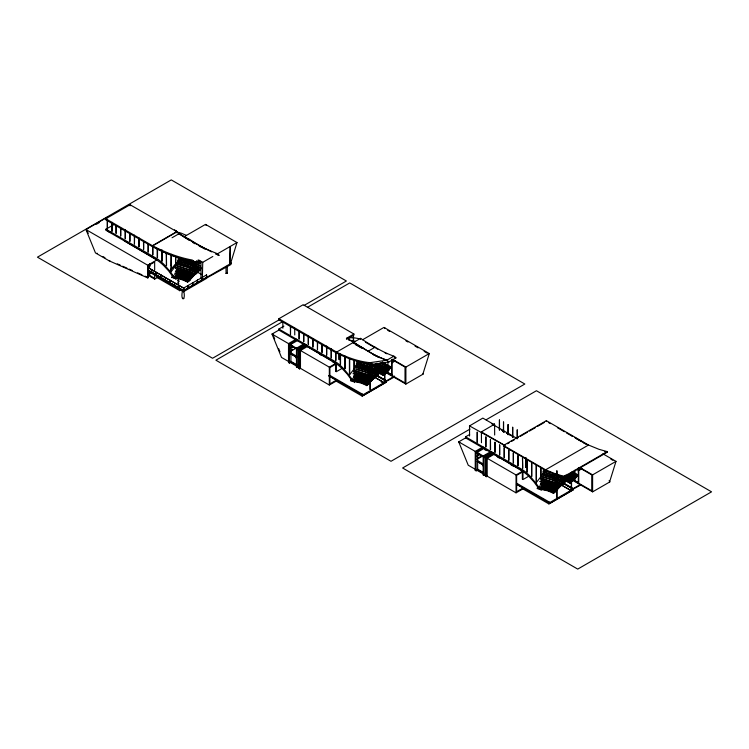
<?xml version="1.0" encoding="UTF-8"?>
<svg xmlns="http://www.w3.org/2000/svg" width="749" height="749" viewBox="0 0 749 749"><rect width="100%" height="100%" fill="white"/><g stroke="black" fill="none" stroke-linecap="round" stroke-linejoin="round"><path stroke-width="1.12" d="M107.51 220.037L107.35 229.082L107.229 220.019M112.191 222.378L112.032 231.413L111.91 222.359M116.264 225.543L116.104 233.463L115.973 225.524M120.842 228.23L120.683 236.15L120.552 228.211M125.42 229.784L125.261 238.828L125.13 229.765M130.026 233.576L129.867 241.496L129.736 233.557M134.605 236.253L134.446 244.174L134.314 235.12M139.183 238.94L139.024 246.861L138.893 237.798M143.761 241.618L143.602 249.539L143.48 241.599M148.339 244.305L148.18 252.216L148.059 244.277M152.637 254.81L152.637 245.841M152.918 254.829L152.918 245.859M157.215 257.487L157.215 248.528M157.505 257.506L157.505 248.546M161.793 261.176L161.793 250.082M162.084 261.195L162.084 250.1M166.372 265.577L166.372 252.769L166.568 265.502M171.147 254.295L171.081 265.623L171.24 255.493M175.547 268.189L175.659 256.626L175.79 268.189M290.64 326.527L290.49 334.447L290.359 326.508M299.291 331.255L299.132 339.175L299.01 331.236M303.869 333.932L303.71 341.853L303.588 333.914M308.476 336.601L308.316 344.521L308.185 335.468M313.054 339.288L312.895 347.208L312.773 339.269M317.632 341.965L317.473 349.886L317.351 341.947M322.21 344.652L322.051 352.564L321.93 344.624M326.789 346.207L326.639 355.251L326.508 346.188M331.086 357.835L331.086 348.865M331.376 357.853L331.376 348.894M335.664 351.553L335.795 360.606L335.955 352.695M340.252 364.211L340.252 354.221M340.533 364.229L340.533 354.24M344.83 368.602L344.83 355.794M345.111 368.62L345.111 356.973M349.409 358.509L349.446 374.041M349.727 374.06L349.689 358.528M354.277 359.745L354.118 371.335L353.987 359.726M477.076 442.153L477.235 431.995L477.366 442.172M485.736 446.863L485.886 436.723L485.979 446.938M490.314 449.54L490.464 439.401L490.567 449.625M494.911 452.256L495.023 442.069L495.192 452.246M499.517 454.868L499.649 444.756L499.77 454.933M504.077 457.573L504.227 447.434L504.349 457.611M508.655 460.251L508.805 450.112L508.936 460.298M513.234 462.938L513.346 452.799L513.496 462.929M517.802 465.635L517.962 455.476L518.093 465.653M522.671 468.34L522.502 458.154L522.662 468.294M526.968 472.01L527.127 460.841L527.249 472.029M531.547 476.401L531.706 463.519L531.827 476.42M536.443 481.86L536.284 465.12L536.162 481.841M540.731 479.004L540.862 467.451L540.993 479.042M148.012 267.533L183.739 288.159L183.683 290.612L183.617 288.075M188.149 287.934L188.196 285.425L188.271 287.972M197.446 280.192L197.427 282.682M197.408 282.691L197.352 280.135M206.509 274.846L206.584 277.392L206.602 274.902L183.589 288.084L183.664 290.706L147.937 270.08M178.346 280.135L178.309 279.527L179.077 281.409M178.571 283.216L178.702 284.021M177.972 280.519L178.412 282.682M178.131 282.57L178.637 284.04M178.543 282.579L178.571 281.39M183.777 291.005C186.042 301.716 180.135 301.21 182.475 291.005M226.039 273.432L227.312 273.338L226.039 273.432L226.02 266.906M227.293 273.432L227.312 265.829M178.665 281.128L178.571 280.819M205.938 225.374L206.125 224.728M230.533 263.648L236.984 242.545L205.516 224.382L184.085 236.759M384.649 328.558L384.846 327.912M422.829 374.285L429.28 353.565L383.975 327.407L362.535 339.784M602.87 453.791L615.996 461.365L609.546 482.084M178.206 279.78L178.019 280.36M170.987 271.016L171.24 265.483M353.313 343.126L353.462 335.149L353.594 343.145M499.302 430.029L499.461 419.796L499.583 430.048M503.365 432.042L503.525 421.818L503.656 432.061M507.962 424.571L508.075 434.785L508.234 424.552M512.522 437.332L512.681 427.099L512.812 437.35M517.128 438.839L517.25 429.729L517.409 437.725M370.268 389.583L370.296 364.192M384.836 381.147L384.836 362.45M556.741 470.868L556.853 497.411L557.013 470.84M571.553 488.947L571.553 472.591M186.332 262.759L188.046 259.781M182.503 298.374L183.777 298.477M176.043 279.546L170.688 272.318L180.546 259.678M354.502 382.58L349.146 375.343L358.996 362.703M541.218 490.38L535.863 483.152L545.721 470.503M178.159 283.693L178.243 282.85M171.212 265.539L171.278 271.035M147.956 266.944L149.912 265.801M374.875 377.412L383.937 382.645L386.39 381.035L377.459 375.886M336.198 381.119L362.207 396.137L386.025 382.187M469.567 436.04L469.511 425.909L482.833 418.101L494.031 424.561L494.031 423.84L494.593 424.159L494.658 435.029M481.467 442.753L481.401 431.883L494.593 424.159M561.591 485.212L570.654 490.445L573.107 488.835L563.192 483.114M522.924 488.919L548.923 503.937L572.751 489.986M151.654 269.64L151.607 272.196L151.588 269.706M156.167 274.827L156.241 272.29L156.185 274.846M165.304 277.626L165.435 280.079M169.883 280.276L169.901 282.766L169.976 280.22M174.48 285.406L174.554 282.86L174.601 285.369M179.086 288.065L179.133 285.509L179.18 288.009M183.739 288.159L147.918 267.59M183.664 290.706L148.03 270.024M154.659 270.127L154.659 261.963L148.321 265.623L148.321 277.598L147.74 277.935L109.242 260.867L95.469 252.919L85.948 229.55L107.276 217.229M96.452 224.223L99.43 222.5M105.778 218.764L152.702 245.859L152.702 246.796L105.778 219.822L105.778 218.764L130.073 204.739L178.693 232.761L178.693 233.323L176.839 231.684M157.131 259.809L105.937 230.252L105.937 229.194L114.035 224.513M96.584 253.555L97.164 253.228M109.242 260.867L109.822 260.54M191.164 261.27A221.535 127.901 60 0 1 153.302 247.058L152.422 246.618L152.412 245.691L176.642 231.703A197.652 108.221 57.4 0 0 216.517 253.331L218.998 255.297A197.652 108.221 57.4 0 1 215.74 254.005M152.702 245.859L176.998 231.825L176.998 232.752M172.055 237.742L179.114 233.669A197.652 108.221 57.4 0 0 189.151 240.279M85.948 229.55L147.74 265.23L157.58 259.547M148.049 266.916L150.072 265.755M147.74 272.776L148.321 272.439L148.321 266.363M179.751 257.965L177.803 259.088L189.731 262.684L201.144 267.983M179.488 259.688L177.644 260.746L191.032 264.818L200.058 269.593L189.141 264.584L177.644 261.242M180.078 260.783L177.12 262.496L188.224 265.614L198.71 270.37L200.648 269.247L200.648 269.734L197.605 271.494L188.879 267.393L177.728 263.929M149.575 271.859L149.575 276.166L154.659 279.105L157.608 277.402M174.545 277.907L171.661 277.542L173.628 275.922M198.813 260.043L202.745 262.309L212.819 256.495M216.845 254.173L236.984 242.545M177.213 265.67L191.379 270.323A62.935 36.336 0 0 1 196.266 272.758L199.702 270.286M176.689 267.421L190.265 271.728A56.54 32.647 0 0 1 194.909 274.031L198.757 271.812L195.779 269.603M176.38 269.144L189.31 273.076A49.874 28.79 0 0 1 193.691 275.229L197.773 272.374M175.837 270.754L188.261 274.406A45.043 26 0 0 1 192.446 276.437L196.547 273.572M175.247 272.065L185.949 274.967A42.066 24.286 0 0 1 191.435 277.505L194.356 275.332M174.742 273.366L185.172 276.109A39.163 22.61 0 0 1 190.48 278.544L193.354 276.4L189.413 274.125M174.311 274.714L183.037 276.774A35.802 20.672 0 0 1 189.525 279.592L192.399 277.439M175.172 276.184L182.25 277.916A33.761 19.493 0 0 1 188.57 280.632L191.444 278.488L188.505 276.784M174.545 277.411L180.125 278.647A31.645 18.266 0 0 1 187.606 281.68L190.48 280.014L187.634 277.879M175.968 278.151L180.125 279.143A31.645 18.266 0 0 1 187.606 282.167L189.525 280.566L187.531 279.414M183.571 290.575L206.584 277.392M148.059 270.417L183.439 290.837L231.001 263.376M148.002 271.288L183.439 291.736L206.64 278.338L206.64 277.448M388.965 361.926L386.887 360.194A130.766 75.499 60 0 1 368.124 351.234L367.506 350.897A204.468 118.052 60 0 1 353.612 342.387L360.587 338.351A204.468 118.052 60 0 0 374.481 346.871L375.099 347.208A130.766 75.499 60 0 0 393.862 356.168L395.94 357.891L388.965 361.926L372.056 364.407A158.442 91.481 60 0 1 334.12 351.702L278.871 319.804L278.871 318.746L303.167 304.721L353.903 334.017L353.903 335.075L348.126 338.408M279.976 319.346L212.557 358.265L37.45 257.169L171.268 179.91L346.384 281.006L304.122 305.405M282.307 321.855L215.899 360.194L391.006 461.29L524.834 384.031L349.727 282.935L307.464 307.333M335.58 362.834L278.871 330.094L278.871 329.036L283.927 326.115M288.449 361.421L281.521 357.432L271.999 334.063L279.527 329.71M296.304 339.1L288.515 343.594L288.515 362.525L289.432 363.05L290.35 362.525L297.381 366.579L296.464 367.113L296.464 348.182L304.253 343.688M271.999 334.063L289.432 344.128L297.222 339.634L297.222 340.692L290.35 344.652L290.35 345.392L297.381 349.446M290.35 345.392L290.93 345.055L290.93 361.346L289.432 362.207M290.706 347.424L292.719 346.263M290.275 348.332L293.29 346.59M290.706 350.616L292.719 349.455M290.275 351.524L296.304 348.042M335.627 380.679L336.245 381.082L329.326 385.023L300.471 368.368L299.553 368.901L298.711 368.414L298.711 349.483L306.5 344.989L306.5 346.047M298.711 349.483L299.553 349.97L307.343 345.476L307.343 346.534L300.471 350.504L300.471 368.368M298.711 351.281L299.628 350.747M288.515 362.525L289.432 361.992M346.506 339.344L346.506 338.286L353.903 334.017M297.297 367.59L298.795 365.915L298.795 349.596L298.214 349.933L298.214 349.193L305.086 345.223L305.086 344.166L297.297 348.669L297.297 367.59L296.464 367.113M298.711 367.6L299.628 367.076M298.711 368.414L299.628 367.881M278.871 318.746L336.619 352.086L353.519 342.33L363.892 348.519A153.32 84.571 57.7 0 0 379.621 357.685M300.471 350.504L329.326 367.16L336.217 363.181M342.143 368.349L336.245 371.757L336.245 363.902L329.906 367.562L329.906 383.881L336.245 380.22L328.717 375.867M368.124 351.234L375.099 347.208M358.097 362.806L356.252 363.864L369.95 368.124L383.263 374.875L386.231 372.674M357.722 364.482L355.756 365.624L367.113 368.892L377.889 373.817L379.827 372.693L379.827 373.189L376.784 374.94L367.815 370.699L356.402 367.085M353.434 372.038L355.382 370.914M353.949 373.133L356.889 371.429M368.705 384.022L366.785 385.613A33.696 19.455 0 0 0 360.484 382.898L350.476 380.782L352.433 379.153M336.619 352.086A142.432 81.838 59.6 0 0 369.987 362.675L386.887 360.194L393.862 356.168L395.94 357.891A284.957 164.527 60 0 1 394.133 357.114M391.465 362.544L394.508 360.793M391.465 363.078L395.519 360.737M355.906 368.845L366.879 372.197L375.436 376.204L378.882 373.732M381.653 363.162L390.229 367.918L391.446 367.216L391.446 367.703L388.984 369.126L378.404 363.405M355.41 370.605L369.313 375.099A60.06 34.679 0 0 1 374.088 377.477L377.936 375.258L375.034 373.096M355.12 372.337L368.358 376.457A52.973 30.578 0 0 1 372.862 378.676L376.953 375.82M375.361 363.602L387.926 370.221L390.491 368.246M352.966 373.695L359.492 375.062L367.328 377.786A47.833 27.619 0 0 1 371.626 379.883L375.726 377.019M372.244 363.892L386.793 371.364L389.546 369.781L387.523 368.124M354.024 375.286L366.448 378.928A44.903 25.925 0 0 1 370.615 380.951L373.536 378.779M364.819 362.741L375.474 367.094L385.585 372.553L388.6 370.324M353.537 376.597L364.201 379.471A41.579 24.005 0 0 1 369.66 381.999L372.534 379.846L366.841 376.56M358.387 363.162L372.618 368.096L384.359 374.247L387.458 371.963L385.435 370.306M353.125 377.955L363.452 380.632A38.19 22.049 0 0 1 368.705 383.039L371.579 380.885M352.536 379.209L361.261 381.269A35.802 20.672 0 0 1 367.74 384.078L370.615 381.934M356.252 364.36L369.95 368.611L383.263 375.371L384.808 374.472M350.476 380.286L360.475 382.411A33.696 19.455 0 0 1 366.785 385.126L369.66 382.973L366.72 381.278M386.119 371.86L392.036 374.772L392.036 359.894M392.354 359.248L405.892 367.066L429.28 353.565M328.989 375.773L363.237 395.547L386.437 382.149L386.456 380.801L394.554 376.12M329.916 375.418L363.237 394.648L386.437 381.25L376.475 375.502M385.473 372.393L405.892 384.059L423.213 374.06L423.213 373.461M470.035 429.074L402.616 467.994L577.732 569.09L711.55 491.831L536.443 390.735L486.129 419.777M522.296 470.634L465.588 437.893L465.588 436.836L469.632 434.495M475.166 469.23L468.247 465.232L458.716 441.863L466.243 437.51M458.716 441.863L476.149 451.928L483.938 447.434L483.938 448.492L477.066 452.452L477.066 453.192L483.096 456.675M477.066 453.192L477.647 452.855L477.647 469.146L476.149 470.007M477.422 455.223L479.435 454.063M476.991 456.132L480.006 454.39M477.422 458.416L482.45 455.514M476.991 459.324L483.021 455.841M490.969 451.488L483.18 455.982L483.18 474.913L484.013 475.39L485.511 473.714M503.459 445.449L546.349 420.685L588.508 445.028L598.928 449.297L607.205 451.619L607.205 452.227L564.315 476.991L556.03 474.669L545.609 470.4L503.459 446.067L503.459 445.449L545.609 469.792L556.03 474.061L564.315 476.383L607.205 451.619M503.459 446.067L505.453 444.915M507.447 443.764L509.451 442.612M511.445 441.461L514.432 439.729M516.426 438.577L518.42 437.425M520.415 436.274L527.399 432.248M529.393 431.096L535.385 427.642M537.379 426.49L544.354 422.455M522.353 488.479L522.971 488.882L516.042 492.833L487.196 476.167L486.279 476.701L485.436 476.214L485.436 457.283L493.216 452.789M485.511 457.396L484.931 457.733L484.931 456.993L491.803 453.023L491.803 451.965L484.013 456.469L484.013 475.39M485.436 457.283L486.279 457.77L494.059 453.276L494.059 454.334L487.196 458.304L487.196 476.167M483.021 447.958L483.021 446.9L475.241 451.394L475.241 470.325L476.149 469.801M475.241 470.325L476.149 470.849L477.066 470.325L483.096 473.808M483.18 474.913L484.097 474.379M487.196 458.304L516.042 474.96L522.933 470.981M528.86 476.158L522.971 479.557L522.971 471.701L516.623 475.362L516.623 491.681L522.971 488.02L516.417 484.238M545.609 469.792L588.508 445.028M544.813 470.606L542.978 471.664L556.676 475.924L569.98 482.674L572.948 480.474M543.119 474.885L554.532 478.499L563.501 482.74L566.544 480.989L566.544 480.493L564.606 482.103L553.839 477.179L542.473 473.911L544.448 472.291M541.124 479.276L544.055 477.59M540.666 480.933L543.605 479.229M555.421 491.821L553.511 493.413A33.696 19.455 0 0 0 547.201 490.698L537.192 488.582L539.149 486.953M578.181 470.344L581.224 468.593M578.181 470.878L582.235 468.537M542.622 476.645L553.605 479.997L562.162 484.013L565.598 481.532M571.412 472.563L576.945 475.718L578.162 475.016L578.162 475.503L575.7 476.926L569.53 473.424M542.126 478.405L556.03 482.899A60.06 34.679 0 0 1 560.804 485.277L564.652 483.058L561.75 480.895M541.845 480.137L555.075 484.257A52.973 30.578 0 0 1 559.587 486.476L563.669 483.629M575.054 480.437L574.614 480.689L574.642 478.031L577.217 476.055L572.208 473.162M539.683 481.495L546.208 482.862L554.045 485.586A47.833 27.619 0 0 1 558.342 487.683L562.443 484.818M567.452 475.737L573.519 479.163L576.262 477.581L574.24 475.924M540.741 483.086L553.165 486.728A44.903 25.925 0 0 1 557.34 488.751L560.252 486.578M564.259 475.905L572.311 480.352L575.316 478.62L571.347 475.83M540.263 484.397L550.918 487.271A41.579 24.005 0 0 1 556.376 489.799L559.25 487.646M539.842 485.755L550.169 488.432A38.19 22.049 0 0 1 555.421 490.838L558.295 488.694M539.252 487.009L547.978 489.069A35.802 20.672 0 0 1 554.466 491.887L557.34 489.734M542.978 472.16L556.676 476.411L569.98 483.171L571.524 482.272M537.192 488.086L547.201 490.211A33.696 19.455 0 0 1 553.502 492.926L556.376 490.773M572.835 479.66L578.752 482.571L578.752 467.694M580.072 467.629L592.609 474.866L615.996 461.365M516.632 484.107L549.953 503.347L573.154 489.949L573.172 488.601L580.26 484.509M516.632 483.217L549.953 502.448L573.154 489.05L563.192 483.302M572.152 480.043L592.609 491.859L609.929 481.86L609.059 480.755M394.554 376.859L386.456 381.353L381.438 378.46M581.271 484.669L573.172 489.153L566.15 485.099M171.661 277.055L173.103 277.214M173.712 276.456L172.242 275.791M352.536 379.696L351.038 379.022M539.252 487.496L537.754 486.822M353.537 377.084L364.201 379.958A41.579 24.005 0 0 1 369.66 382.486L369.66 381.999M175.172 276.671L182.25 278.413A33.761 19.493 0 0 1 188.57 281.128L188.57 280.632M355.466 341.404L348.566 339.896M354.024 375.773L366.448 379.415A44.903 25.925 0 0 1 370.615 381.447L370.615 380.951M540.741 483.573L553.165 487.215A44.903 25.925 0 0 1 555.992 488.535M175.837 271.241L188.261 274.892A45.043 26 0 0 1 192.446 276.924L192.446 276.437M175.8 275.445L183.037 277.27A35.802 20.672 0 0 1 189.525 280.079L189.525 279.592M354.024 379.93L361.261 381.756A35.802 20.672 0 0 1 367.74 384.574L367.75 384.078M540.741 487.73L547.978 489.556A35.802 20.672 0 0 1 554.466 492.374L554.466 491.878M354.605 374.453L367.328 378.273A47.833 27.619 0 0 1 371.626 380.37L371.626 379.883M541.321 482.253L554.045 486.073A47.833 27.619 0 0 1 558.342 488.17L558.342 487.683M354.642 378.694L363.452 381.119A38.19 22.049 0 0 1 368.705 383.525L368.705 383.039M541.358 486.494L550.169 488.928A38.19 22.049 0 0 1 555.421 491.325L555.421 490.838M176.38 269.631L189.31 273.572A49.874 28.79 0 0 1 193.691 275.716L193.691 275.229M176.277 274.115L185.172 276.596A39.163 22.61 0 0 1 190.48 279.04L190.48 278.544M607.205 452.227L604.78 451.703M191.154 261.251L194.777 262L192.296 260.043A198.401 113.726 59.5 0 1 152.412 245.653M176.811 272.833L185.949 275.454A42.066 24.286 0 0 1 191.435 277.991L191.444 277.505M355.12 372.833L368.358 376.944A52.973 30.578 0 0 1 372.862 379.163L372.862 378.676M541.845 480.633L555.075 484.743A52.973 30.578 0 0 1 559.587 486.962L559.587 486.476M541.827 485.165L550.918 487.758A41.579 24.005 0 0 1 556.376 490.286L556.376 489.799M176.689 267.908L190.265 272.215A56.54 32.647 0 0 1 194.909 274.518L194.909 274.031M355.756 366.111L365.231 368.714L377.889 374.303L377.889 373.817M542.473 473.424L553.839 476.692L564.606 481.616M355.41 371.092L369.313 375.586A60.06 34.679 0 0 1 374.088 377.964L374.088 377.477M542.126 478.892L556.03 483.386A60.06 34.679 0 0 1 560.804 485.764L560.804 485.277M177.213 266.167L191.379 270.81A62.935 36.336 0 0 1 196.266 273.254L196.266 272.758M355.906 369.332L365.081 372.01L375.436 376.7L375.436 376.204M542.622 477.132L551.798 479.809L562.162 484.5L562.162 484.013M178.964 263.367L188.224 266.101L198.71 270.857L198.71 270.37M177.728 264.425L187.053 267.187L197.605 271.99L197.605 271.494M356.374 362.188L370.615 366.757L380.323 371.916M543.1 469.988L547.135 471.018M356.402 367.572L365.933 370.465L376.784 375.436L376.784 374.94M543.119 475.381L552.65 478.265L563.501 483.236L563.501 482.74M179.769 260.043L189.731 263.171L201.144 268.47M545.113 470.962L551.227 472.769M179.807 258.143L190.283 261.579L200.451 266.223M358.397 361.252L360.522 361.851M362.666 362.516L373.377 366.617L385.585 373.039L385.585 372.553M177.082 232.321L181.23 233.164L186.464 235.411M553.268 473.48L561.319 476.795L571.075 482.047L574.183 479.276M188.186 260.296L200.451 265.736M370.792 363.789L386.793 371.86L386.793 371.364M193.364 261.111L199.599 263.976M117.312 263.854L120.514 265.277M122.658 266.223L126.937 268.123M129.071 269.069L132.283 270.492M137.629 272.861L141.907 274.761M145.109 276.184L147.253 277.13M559.334 475.409L567.04 479.716M195.47 261.532L199.599 263.479M196.425 260.783L200.638 262.787M375.361 364.089L387.926 370.718M376.906 363.19L388.984 369.613L388.984 369.126M198.551 261.27L200.638 262.29M380.099 362.881L390.229 368.405L390.229 367.918M564.259 476.392L572.311 480.839L572.311 480.352M565.383 475.156L573.519 479.66L573.519 479.163M567.124 474.332L574.642 478.517M568.538 474.566L574.642 478.031M569.53 473.92L575.7 477.413L575.7 476.926M571.412 473.059L576.945 476.205L576.945 475.718M570.691 435.206L571.571 435.712M574.595 437.463L586.71 444.457M548.362 422.464L550.365 423.625M557.396 427.679L564.418 431.733M566.422 432.894L572.451 436.367M575.457 438.109L581.477 441.582M583.49 442.743L585.493 443.904M387.692 330.309L389.714 331.479M405.921 340.832L407.952 342.003M415.04 346.104L418.073 347.854M424.159 351.365L427.192 353.116M610.875 459.165L612.897 460.335M180.181 233.491L178.318 232.415L178.318 232.976M177.962 232.546L175.772 230.72L177.635 232.349M365.418 342.199L374.107 347.218M391.849 359.483L405.022 367.085L405.022 382.954M579.586 467.872L591.738 474.885L591.738 490.754M346.506 338.286L353.519 342.33A139.042 77.419 58.2 0 0 361.907 348.013M355.541 344.559L361.336 347.901M491.906 423.971L517.222 438.596M501.418 429.992L504.433 431.733M506.436 432.894L513.468 436.948M382.364 361.973L391.446 367.216M572.105 471.524L578.162 475.016M386.4 364.791L391.446 367.703M573.116 472.591L578.162 475.503M381.484 363.05L389.489 367.675M197.998 260.1L200.994 261.832L200.994 278.684M376.681 363.443L378.666 364.594M381.644 366.308L383.638 367.459M198.345 262.29L200.32 263.423M375.305 364.454L379.359 366.795M568.098 475.765L570.129 476.935M389.311 373.199L392.036 374.772M385.772 371.841L405.312 383.123L405.312 383.722M572.489 479.641L592.028 490.923L592.028 491.522M372.225 364.585L376.223 366.898M568.95 478.162L570.944 479.323M190.92 262.047L194.806 264.285M369.781 365.306L371.785 366.467M375.792 368.78L384.359 373.76M566.516 478.892L571.524 481.785M559.484 476.42L561.497 477.581M481.401 431.883L504.573 445.262M504.77 445.533L469.511 425.909M192.793 266.298L196.744 268.573M372.141 369.837L376.953 372.618M377.421 375.586L386.456 380.801M563.136 482.805L573.172 488.601M197.539 272.196L201.584 274.527M377.421 376.138L379.434 377.299M386.39 382.121L386.39 381.035M573.107 489.921L573.107 488.835M374.875 377.243L383.937 382.477M561.591 485.043L570.654 490.277M381.166 381.934L383.937 383.535M202.342 279.461L202.745 262.309M105.937 229.194L157.131 258.742A37.338 21.534 60 0 1 165.295 265.755L170.688 272.318M278.871 329.036L335.58 361.776A37.338 21.534 60 0 1 343.744 368.78L349.146 375.343M465.588 436.836L522.296 469.576A37.338 21.534 60 0 1 530.461 476.589L535.863 483.152M105.927 229.671L109.944 232.565L109.934 231.984M319.654 354.324L321.658 355.475M332.64 361.814L334.634 362.965M336.245 363.902L335.627 363.537L335.627 371.401M484.416 449.437L486.41 450.589M497.392 456.937L499.386 458.088M510.369 464.427L513.365 466.159M522.971 471.701L522.353 471.346L522.353 479.201M290.35 344.652L297.381 348.716M477.066 452.452L484.097 456.516M290.715 352.779L296.744 356.262M477.431 460.579L483.47 464.062M290.696 353.659L296.763 357.17M477.413 461.459L483.479 464.97M290.49 353.8L296.108 357.039L296.108 357.853M477.207 461.599L482.824 464.848L482.824 465.653M148.283 272.655L150.268 273.806M149.575 275.351L154.659 278.291M290.734 361.261L296.96 364.819M477.45 469.071L483.676 472.619M297.381 365.737L290.35 361.683L290.35 362.525M483.096 472.956L477.066 469.483L477.066 470.325M103.006 256.598L104.954 257.722M384.958 381.634L385.969 382.224M202.024 277.551L201.893 279.995M506.455 432.969L509.479 434.738L506.436 432.969M489.565 451.741L521.444 470.569M302.849 343.941L334.719 362.769M124.4 240.906L157.262 260.324A40.615 23.444 60 0 1 163.694 265.577L168.6 270.857L174.255 278.562M369.987 362.675L372.056 364.407M539.43 489.387L533.765 481.682L528.86 476.401A40.615 23.444 60 0 0 522.437 471.149M352.704 381.587L347.049 373.882L342.143 368.602A40.615 23.444 60 0 0 335.721 363.349M459.689 442.49L459.296 441.526L459.296 442.256M272.973 334.681L272.58 333.726L272.58 334.457M273.404 335.749L274.714 338.951M278.628 348.566L279.929 351.768M106.77 218.717L106.377 217.753L106.377 218.493M86.912 230.177L88.223 233.379M549.944 502.448L549.953 503.347M548.914 501.821L548.923 503.937M525.826 457.695L525.882 467.479M525.732 457.48L525.789 467.254M482.89 463.528L482.908 465.822M363.228 394.648L363.237 395.538M362.198 394.021L362.207 396.137M339.138 354.24L339.166 359.67M339.035 354.024L339.072 359.454M296.173 355.728L296.192 358.022M294.713 328.193L294.75 334.953M282.813 321.48L282.85 328.24M183.43 290.846L183.439 291.736M179.741 288.683L179.751 290.79M592.609 474.866L592.609 491.859M578.322 467.947L578.322 482.824M574.68 470.419L574.68 473.855M574.68 478.433L574.68 480.727M574.614 470.381L574.614 473.817M574.127 472.685L574.127 473.218M572.919 473.387L572.919 473.874M571.272 472.572L571.272 488.928M570.607 475.699L570.607 476.186M569.98 482.674L569.98 483.171M569.483 476.841L569.483 477.328M568.276 478.031L568.276 478.517M565.954 480.352L565.954 480.839M564.315 476.383L564.315 476.991M557.34 488.751L557.34 489.247M553.511 492.926L553.511 493.413M546.349 420.685L546.349 421.303M516.042 474.96L516.042 492.833M486.279 457.77L486.279 476.701M476.149 451.928L476.149 470.849M405.892 367.066L405.892 384.059M391.605 360.147L391.605 375.024M387.898 361.439L387.963 366.055M387.926 370.221L387.963 372.927M386.194 365.587L386.194 366.074M384.949 366.795L384.949 367.291M384.555 362.441L384.555 381.129M383.891 367.899L383.891 368.386M383.263 374.875L383.263 375.371M382.767 369.042L382.767 369.529M381.559 370.221L381.559 370.718M379.228 372.553L379.228 373.039M370.015 364.173L370.015 389.527M366.785 385.126L366.785 385.613M360.587 338.351L360.587 339.409M329.326 367.16L329.326 385.023M299.553 349.97L299.553 368.901M289.432 344.128L289.432 363.05M230.917 262.44L231.001 264.491L206.705 277.963L206.705 277.402M187.606 281.68L187.606 282.167M179.694 288.543L179.694 290.612L157.206 277.636L157.206 275.566M176.642 231.703L176.642 232.621M176.418 231.469L174.554 229.831L174.554 230.392M154.659 274.789L154.659 279.105M149.575 263.695L149.575 267.196M147.74 265.23L147.74 277.935M130.073 204.739L130.073 205.797M218.998 255.297A218.324 117.865 56.8 0 1 216.227 254.061M211.583 251.861A218.324 117.865 56.8 0 1 189.038 239.062A224.344 129.521 60 0 1 181.361 235.27M205.029 249.145A197.652 108.221 57.4 0 1 202.53 247.882M201.696 247.451A197.652 108.221 57.4 0 1 199.197 246.121M195.012 243.781A197.652 108.221 57.4 0 1 192.502 242.311M194.787 262.038A198.401 113.726 59.5 0 1 154.893 247.61M180.397 234.765A224.344 129.521 60 0 1 178.468 233.735M386.868 353.79A284.957 164.527 60 0 1 385.042 352.91M377.758 349.193A284.957 164.527 60 0 1 375.932 348.21M386.887 360.194A139.042 77.419 58.2 0 1 373.096 354.361M378.067 356.936A284.957 164.527 60 0 1 372.599 354.183M347.648 338.379A30.25 17.47 60 0 0 350.307 337.771A61.334 35.409 60 0 1 359.117 338.754M363.892 348.519A157.43 90.891 60 0 1 355.054 344.184M192.774 282.785L192.849 285.322L192.746 282.794M179.741 259.66L169.658 270.913L179.741 259.697M292.662 349.306L290.687 350.457L292.662 349.334M160.838 274.939L160.745 277.476L160.82 274.93M230.252 246.964L229.812 263.077L230.252 246.964M504.442 431.789L502.429 430.609L504.433 431.789"/></g></svg>
